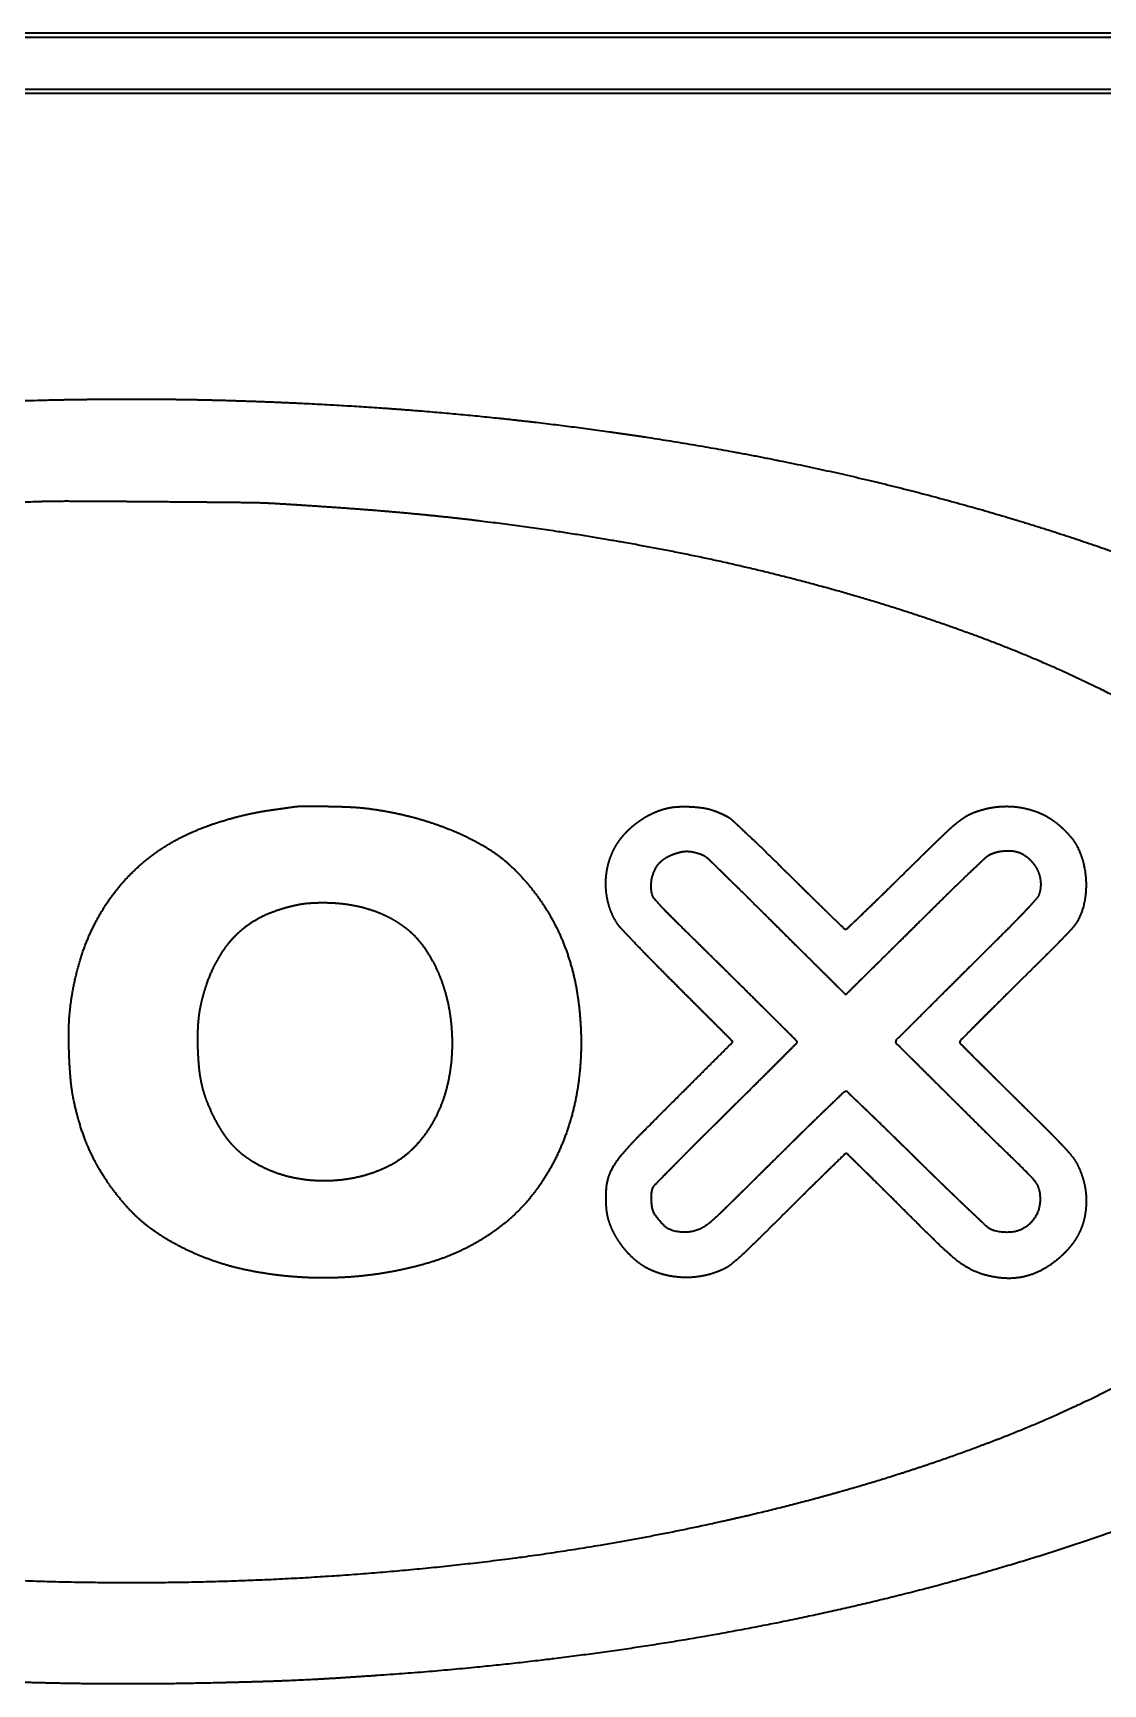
# Model space of a CAD drawing. Extents: x 5809 to 10669, y -850 to 3886.
# Drawn here: x 8797.4 to 8859.4, y 2312.6 to 2408.3 of the extents above; entities that cross this region are included whole.
import ezdxf

# ---------------------------------------------------------------- set-up
doc = ezdxf.new("R2010")
doc.units = 0
doc.header["$LTSCALE"] = 5
doc.layers.add('1', color=7, linetype='CONTINUOUS', true_color=0xffffff)

msp = doc.modelspace()

# ---------------------------------------------------------------- linework, layer by layer
at = {"layer": '1', "color": 7, "linetype": 'Continuous', "lineweight": 35}
for p, q in [((8376.073, 2408.076), (9230.073, 2408.076)), ((9094.065, 2408.326), (8512.081, 2408.326)), ((8512.073, 2405.076), (9230.073, 2405.076)), ((9091.573, 2404.826), (8514.573, 2404.826))]:
    msp.add_line(p, q, dxfattribs=at)
for points, weights, knots in [([(8798.373, 2312.614), (8795.519, 2312.677), (8792.666, 2312.801), (8786.98, 2313.17), (8784.148, 2313.415), (8778.517, 2314.022), (8775.72, 2314.386), (8771.511, 2315.028), (8770.094, 2315.266), (8767.179, 2315.8), (8765.681, 2316.094), (8762.736, 2316.709), (8761.291, 2317.031), (8758.588, 2317.668), (8757.332, 2317.989), (8755.932, 2318.376), (8755.782, 2318.417), (8755.47, 2318.502), (8755.31, 2318.546), (8755.001, 2318.63), (8754.854, 2318.67), (8754.601, 2318.739), (8754.495, 2318.767), (8753.589, 2319.008), (8752.793, 2319.238), (8750.99, 2319.799), (8749.982, 2320.124), (8747.949, 2320.801), (8746.925, 2321.154), (8745.044, 2321.824), (8744.19, 2322.145), (8741.474, 2323.216), (8739.63, 2324.005), (8736.156, 2325.608), (8734.535, 2326.433), (8731.462, 2328.147), (8730.013, 2329.035), (8727.234, 2330.9), (8725.909, 2331.878), (8724.238, 2333.233), (8723.858, 2333.563), (8723.003, 2334.359), (8722.524, 2334.82), (8721.587, 2335.746), (8721.13, 2336.212), (8720.369, 2337.013), (8720.071, 2337.354), (8719.141, 2338.517), (8718.536, 2339.36), (8717.466, 2341.028), (8717.012, 2341.855), (8716.243, 2343.521), (8715.931, 2344.354), (8715.434, 2346.052), (8715.252, 2346.911), (8715.087, 2348.161), (8715.056, 2348.542), (8715.029, 2349.384), (8715.027, 2349.844), (8715.05, 2350.757), (8715.075, 2351.209), (8715.141, 2352.016), (8715.191, 2352.369), (8715.425, 2353.535), (8715.639, 2354.339), (8716.16, 2355.901), (8716.467, 2356.654), (8717.193, 2358.144), (8717.609, 2358.877), (8718.573, 2360.35), (8719.113, 2361.091), (8720.728, 2363.097), (8721.868, 2364.301), (8724.482, 2366.649), (8725.932, 2367.808), (8729.1, 2370.054), (8730.814, 2371.139), (8734.475, 2373.193), (8736.411, 2374.172), (8738.871, 2375.286), (8739.354, 2375.503), (8740.138, 2375.854), (8740.438, 2375.986), (8741.018, 2376.234), (8741.297, 2376.351), (8741.967, 2376.624), (8742.357, 2376.781), (8746.646, 2378.491), (8750.624, 2379.826), (8759.072, 2382.15), (8763.523, 2383.171), (8772.774, 2384.878), (8777.568, 2385.562), (8787.377, 2386.556), (8792.384, 2386.879), (8798.293, 2387.043), (8799.186, 2387.062), (8801.018, 2387.086), (8801.958, 2387.093), (8803.828, 2387.094), (8804.758, 2387.089), (8806.552, 2387.068), (8807.416, 2387.051), (8808.28, 2387.027)], [0.500030023501, 0.499954440929, 0.499954440929, 0.49995378655, 0.49995378655, 0.499950137071, 0.499950137071, 0.499992822743, 0.499992822743, 0.500004164295, 0.500004164295, 0.500003115898, 0.500003115898, 0.499970301115, 0.499970301115, 0.500029866674, 0.500029866674, 0.50002991736, 0.50002991736, 0.500029915221, 0.500029915221, 0.500029255903, 0.500029255903, 0.499957559375, 0.499957559375, 0.500012967337, 0.500012967337, 0.50001300104, 0.50001300104, 0.499982883149, 0.499982883149, 0.499895350758, 0.499895350758, 0.499788136362, 0.499788136362, 0.499748754692, 0.499748754692, 0.499690602823, 0.499690602823, 0.499833736237, 0.499833736237, 0.499991364604, 0.499991364604, 0.499992832701, 0.499992832701, 0.499720633084, 0.499720633084, 0.499579807329, 0.499579807329, 0.49923696025, 0.49923696025, 0.499121990703, 0.499121990703, 0.49904898451, 0.49904898451, 0.499618240184, 0.499618240184, 0.499893792751, 0.499893792751, 0.499893602137, 0.499893602137, 0.499470527557, 0.499470527557, 0.49939602493, 0.49939602493, 0.499308409422, 0.499308409422, 0.499364772767, 0.499364772767, 0.499628701267, 0.499628701267, 0.498948183934, 0.498948183934, 0.499479595212, 0.499479595212, 0.499566136108, 0.499566136108, 0.499720345974, 0.499720345974, 0.500029325773, 0.500029325773, 0.50001945746, 0.50001945746, 0.500015607947, 0.500015607947, 0.500027892083, 0.500027892083, 0.499517935942, 0.499517935942, 0.499721493618, 0.499721493618, 0.499753795481, 0.499753795481, 0.499807092997, 0.499807092997, 0.500021180311, 0.500021180311, 0.500023508589, 0.500023508589, 0.500023403968, 0.500023403968, 0.5000197212, 0.5000197212, 0.500030023501], [0, 0, 0, 0, 0.042203, 0.042203, 0.084215, 0.084215, 0.125895, 0.125895, 0.147125, 0.147125, 0.169683, 0.169683, 0.191565, 0.191565, 0.210708, 0.210708, 0.213015, 0.213015, 0.215477, 0.215477, 0.217737, 0.217737, 0.21935, 0.21935, 0.231588, 0.231588, 0.247231, 0.247231, 0.263232, 0.263232, 0.276713, 0.276713, 0.306332, 0.306332, 0.333178, 0.333178, 0.358242, 0.358242, 0.382517, 0.382517, 0.389938, 0.389938, 0.399726, 0.399726, 0.40934, 0.40934, 0.416002, 0.416002, 0.431259, 0.431259, 0.445121, 0.445121, 0.458167, 0.458167, 0.471022, 0.471022, 0.476607, 0.476607, 0.483333, 0.483333, 0.489949, 0.489949, 0.495153, 0.495153, 0.507278, 0.507278, 0.519129, 0.519129, 0.53138, 0.53138, 0.544697, 0.544697, 0.568724, 0.568724, 0.595585, 0.595585, 0.624917, 0.624917, 0.656271, 0.656271, 0.663934, 0.663934, 0.668677, 0.668677, 0.673052, 0.673052, 0.679129, 0.679129, 0.739708, 0.739708, 0.805585, 0.805585, 0.875403, 0.875403, 0.947725, 0.947725, 0.960596, 0.960596, 0.974141, 0.974141, 0.987548, 0.987548, 1, 1, 1, 1]), ([(8808.28, 2387.027), (8810.656, 2386.961), (8813.031, 2386.859), (8817.686, 2386.586), (8819.964, 2386.413), (8824.459, 2385.991), (8826.676, 2385.743), (8831.084, 2385.17), (8833.274, 2384.845), (8838.283, 2384.006), (8841.095, 2383.457), (8846.64, 2382.218), (8849.371, 2381.526), (8854.636, 2380.032), (8857.17, 2379.231), (8861.927, 2377.57), (8864.142, 2376.692), (8866.443, 2375.668), (8866.566, 2375.613), (8866.817, 2375.502), (8866.944, 2375.447), (8867.184, 2375.342), (8867.297, 2375.292), (8867.484, 2375.211), (8867.557, 2375.18), (8868.027, 2374.981), (8868.417, 2374.802), (8869.433, 2374.299), (8870.062, 2373.982), (8871.336, 2373.328), (8871.98, 2372.99), (8873.108, 2372.389), (8873.589, 2372.121), (8875.695, 2370.899), (8877.283, 2369.885), (8880.208, 2367.837), (8881.53, 2366.789), (8883.928, 2364.643), (8884.998, 2363.55), (8886.918, 2361.312), (8887.749, 2360.162), (8888.813, 2358.4), (8889.117, 2357.838), (8889.667, 2356.693), (8889.912, 2356.112), (8890.338, 2354.941), (8890.519, 2354.354), (8890.815, 2353.184), (8890.927, 2352.602), (8891.068, 2351.56), (8891.105, 2351.102), (8891.133, 2350.119), (8891.129, 2349.596), (8891.083, 2348.556), (8891.042, 2348.04), (8890.93, 2347.085), (8890.853, 2346.648), (8890.536, 2345.305), (8890.251, 2344.414), (8889.528, 2342.645), (8889.097, 2341.77), (8888.093, 2340.04), (8887.521, 2339.189), (8886.235, 2337.522), (8885.529, 2336.705), (8883.653, 2334.767), (8882.46, 2333.675), (8879.864, 2331.575), (8878.473, 2330.562), (8875.468, 2328.596), (8873.859, 2327.647), (8870.389, 2325.81), (8868.538, 2324.91), (8863.268, 2322.572), (8859.799, 2321.26), (8852.354, 2318.912), (8848.399, 2317.843), (8840.153, 2315.978), (8835.868, 2315.185), (8827.118, 2313.918), (8822.659, 2313.436), (8817.146, 2313.04), (8816.106, 2312.97), (8814.27, 2312.853), (8813.474, 2312.81), (8811.865, 2312.737), (8811.053, 2312.707), (8809.143, 2312.655), (8808.045, 2312.628), (8804.089, 2312.548), (8801.231, 2312.551), (8798.373, 2312.614)], [0.500030023501, 0.499989992166, 0.499989992166, 0.499979215722, 0.499979215722, 0.499976587102, 0.499976587102, 0.49997422202, 0.49997422202, 0.499909023712, 0.499909023712, 0.499896145293, 0.499896145293, 0.499881921622, 0.499881921622, 0.499745873454, 0.499745873454, 0.500029642454, 0.500029642454, 0.500029692131, 0.500029692131, 0.500029694945, 0.500029694945, 0.500026212039, 0.500026212039, 0.499883684514, 0.499883684514, 0.500021092684, 0.500021092684, 0.500019726441, 0.500019726441, 0.499977454889, 0.499977454889, 0.499726034466, 0.499726034466, 0.499441853347, 0.499441853347, 0.499303232153, 0.499303232153, 0.498885526052, 0.498885526052, 0.499653759918, 0.499653759918, 0.499622993922, 0.499622993922, 0.499601925439, 0.499601925439, 0.499492528859, 0.499492528859, 0.499561310037, 0.499561310037, 0.499812975737, 0.499812975737, 0.499810926925, 0.499810926925, 0.499478101841, 0.499478101841, 0.499009815084, 0.499009815084, 0.499237143866, 0.499237143866, 0.499315530735, 0.499315530735, 0.499508331187, 0.499508331187, 0.499413477283, 0.499413477283, 0.499605966592, 0.499605966592, 0.499674359563, 0.499674359563, 0.49982999087, 0.49982999087, 0.499506877199, 0.499506877199, 0.499742119769, 0.499742119769, 0.499772482911, 0.499772482911, 0.499813480433, 0.499813480433, 0.500027169501, 0.500027169501, 0.500016239485, 0.500016239485, 0.500017086958, 0.500017086958, 0.500027800524, 0.500027800524, 0.499954908637, 0.499954908637, 0.500030023501], [0, 0, 0, 0, 0.035336, 0.035336, 0.069292, 0.069292, 0.102438, 0.102438, 0.135341, 0.135341, 0.177898, 0.177898, 0.219732, 0.219732, 0.259177, 0.259177, 0.294531, 0.294531, 0.296541, 0.296541, 0.298598, 0.298598, 0.300427, 0.300427, 0.301618, 0.301618, 0.307987, 0.307987, 0.318435, 0.318435, 0.329226, 0.329226, 0.337397, 0.337397, 0.365318, 0.365318, 0.390298, 0.390298, 0.412919, 0.412919, 0.433848, 0.433848, 0.443268, 0.443268, 0.452557, 0.452557, 0.461604, 0.461604, 0.470306, 0.470306, 0.477059, 0.477059, 0.484737, 0.484737, 0.492336, 0.492336, 0.498837, 0.498837, 0.512522, 0.512522, 0.526769, 0.526769, 0.541715, 0.541715, 0.557447, 0.557447, 0.580977, 0.580977, 0.605998, 0.605998, 0.633146, 0.633146, 0.66302, 0.66302, 0.716814, 0.716814, 0.77621, 0.77621, 0.839341, 0.839341, 0.904292, 0.904292, 0.91939, 0.91939, 0.930937, 0.930937, 0.942706, 0.942706, 0.958614, 0.958614, 1, 1, 1, 1]), ([(8797.485, 2381.132), (8798.159, 2381.155), (8798.833, 2381.165), (8801.218, 2381.154), (8802.928, 2381.143), (8806.367, 2381.115), (8808.097, 2381.099), (8810.398, 2381.074), (8810.969, 2381.053), (8812.746, 2380.945), (8813.951, 2380.866), (8816.151, 2380.712), (8817.146, 2380.635), (8819.032, 2380.473), (8819.924, 2380.388), (8821.703, 2380.203), (8822.591, 2380.103), (8826.949, 2379.57), (8830.403, 2379.028), (8837.084, 2377.747), (8840.303, 2376.996), (8846.453, 2375.298), (8849.378, 2374.353), (8854.892, 2372.308), (8857.464, 2371.185), (8860.371, 2369.715), (8860.771, 2369.507), (8861.625, 2369.048), (8862.08, 2368.799), (8862.957, 2368.309), (8863.379, 2368.068), (8864.079, 2367.663), (8864.355, 2367.494), (8865.421, 2366.8), (8866.206, 2366.269), (8867.629, 2365.265), (8868.262, 2364.787), (8869.448, 2363.83), (8870, 2363.352), (8871.084, 2362.341), (8871.618, 2361.81), (8872.647, 2360.717), (8873.135, 2360.149), (8874.034, 2359.003), (8874.439, 2358.425), (8875.169, 2357.254), (8875.493, 2356.664), (8876.063, 2355.466), (8876.306, 2354.861), (8876.641, 2353.85), (8876.76, 2353.454), (8876.952, 2352.737), (8877.02, 2352.414), (8877.119, 2351.75), (8877.152, 2351.408), (8877.186, 2350.607), (8877.196, 2350.147), (8877.194, 2349.341), (8877.191, 2348.994), (8877.182, 2348.453), (8877.172, 2348.258), (8877.141, 2347.9), (8877.118, 2347.736), (8877.048, 2347.363), (8877.004, 2347.152), (8876.749, 2346.067), (8876.474, 2345.212), (8876.129, 2344.382), (8875.78, 2343.54), (8875.366, 2342.728), (8874.383, 2341.125), (8873.818, 2340.338), (8872.513, 2338.775), (8871.785, 2337.994), (8870.175, 2336.445), (8869.293, 2335.681), (8867.381, 2334.194), (8866.358, 2333.465), (8864.169, 2332.041), (8863.004, 2331.347), (8860.528, 2329.998), (8859.221, 2329.337), (8856.468, 2328.051), (8855.02, 2327.432), (8851.977, 2326.244), (8850.386, 2325.67), (8847.086, 2324.577), (8845.38, 2324.058), (8841.877, 2323.087), (8840.083, 2322.633), (8833.304, 2321.075), (8828.273, 2320.207), (8817.852, 2318.991), (8812.478, 2318.617), (8801.649, 2318.37), (8796.204, 2318.498), (8785.5, 2319.245), (8780.255, 2319.879), (8774.882, 2320.807), (8774.716, 2320.836), (8774.39, 2320.894), (8774.23, 2320.922), (8773.932, 2320.976), (8773.796, 2321.001), (8773.586, 2321.04), (8773.513, 2321.054), (8773.37, 2321.084), (8773.301, 2321.098), (8773.116, 2321.134), (8773, 2321.156), (8772.752, 2321.203), (8772.619, 2321.229), (8772.352, 2321.279), (8772.218, 2321.303), (8771.126, 2321.505), (8770.171, 2321.7), (8768.122, 2322.158), (8767.026, 2322.417), (8764.811, 2322.969), (8763.691, 2323.262), (8761.538, 2323.853), (8760.506, 2324.153), (8756.553, 2325.366), (8753.674, 2326.403), (8748.281, 2328.64), (8745.787, 2329.867), (8741.251, 2332.469), (8739.218, 2333.838), (8737.289, 2335.349), (8735.644, 2336.637), (8734.159, 2338.107), (8732.855, 2339.739), (8732.001, 2340.807), (8731.251, 2341.951), (8730.612, 2343.16), (8730.028, 2344.263), (8729.586, 2345.43), (8729.292, 2346.642), (8729.011, 2347.795), (8728.886, 2348.975), (8728.917, 2350.162), (8728.948, 2351.359), (8729.132, 2352.542), (8729.466, 2353.692), (8730.018, 2355.592), (8730.906, 2357.36), (8732.101, 2358.936), (8733.499, 2360.782), (8735.096, 2362.458), (8736.873, 2363.942), (8738.962, 2365.687), (8741.206, 2367.225), (8743.587, 2368.544), (8746.326, 2370.061), (8749.155, 2371.404), (8755.302, 2373.866), (8758.61, 2374.986), (8765.614, 2376.94), (8769.296, 2377.799), (8776.958, 2379.244), (8780.933, 2379.828), (8789.103, 2380.693), (8793.29, 2380.986), (8797.485, 2381.132)], [0.500157034642, 0.500092889428, 0.500092889428, 0.500156542567, 0.500156542567, 0.500156670447, 0.500156670447, 0.50005351714, 0.50005351714, 0.500153712399, 0.500153712399, 0.500146671973, 0.500146671973, 0.50014348262, 0.50014348262, 0.500143228926, 0.500143228926, 0.499966645085, 0.499966645085, 0.499890070941, 0.499890070941, 0.499849972728, 0.499849972728, 0.499627091984, 0.499627091984, 0.500131127321, 0.500131127321, 0.500145808234, 0.500145808234, 0.50014649775, 0.50014649775, 0.500047569593, 0.500047569593, 0.500097309707, 0.500097309707, 0.499984497395, 0.499984497395, 0.499943596309, 0.499943596309, 0.499979203411, 0.499979203411, 0.4998189096, 0.4998189096, 0.499675398445, 0.499675398445, 0.499624158782, 0.499624158782, 0.499511447573, 0.499511447573, 0.500017008034, 0.500017008034, 0.499623556101, 0.499623556101, 0.499687530675, 0.499687530675, 0.500072913624, 0.500072913624, 0.500148587776, 0.500148587776, 0.499947229709, 0.499947229709, 0.499757015064, 0.499757015064, 0.500072778777, 0.500072778777, 0.49904828278, 0.49904828278, 0.500157034642, 0.499136931431, 0.499136931431, 0.499271663627, 0.499271663627, 0.499662531504, 0.499662531504, 0.499696432212, 0.499696432212, 0.499861025559, 0.499861025559, 0.499903707319, 0.499903707319, 0.499997454828, 0.499997454828, 0.499982238332, 0.499982238332, 0.500043396308, 0.500043396308, 0.500054296498, 0.500054296498, 0.500074597507, 0.500074597507, 0.499655797189, 0.499655797189, 0.499793699165, 0.499793699165, 0.4998007877, 0.4998007877, 0.499729536603, 0.499729536603, 0.500156435318, 0.500156435318, 0.500156300812, 0.500156300812, 0.500156404589, 0.500156404589, 0.50013743034, 0.50013743034, 0.50015032488, 0.50015032488, 0.500156654506, 0.500156654506, 0.500156633065, 0.500156633065, 0.500156642326, 0.500156642326, 0.500099237437, 0.500099237437, 0.500132496936, 0.500132496936, 0.500133323127, 0.500133323127, 0.500120112773, 0.500120112773, 0.499776676003, 0.499776676003, 0.499480123441, 0.499480123441, 0.499296370468, 0.499296370468, 0.500157034642, 0.497917649008, 0.497917649008, 0.500157034642, 0.498685529313, 0.498685529313, 0.500157034642, 0.497593687155, 0.497593687155, 0.500157034642, 0.497251529565, 0.497251529565, 0.500157034642, 0.497410939772, 0.497410939772, 0.500157034642, 0.494605365868, 0.494605365868, 0.500157034642, 0.498019896791, 0.498019896791, 0.500157034642, 0.49865079626, 0.49865079626, 0.500157034642, 0.499507338711, 0.499507338711, 0.499663510549, 0.499663510549, 0.499850744442, 0.499850744442, 0.499884575698, 0.499884575698, 0.499947655119, 0.499947655119, 0.500157034642], [0, 0, 0, 0, 0.005686, 0.005686, 0.020099, 0.020099, 0.034681, 0.034681, 0.039499, 0.039499, 0.049687, 0.049687, 0.058096, 0.058096, 0.06565, 0.06565, 0.073182, 0.073182, 0.10267, 0.10267, 0.130554, 0.130554, 0.1565, 0.1565, 0.180203, 0.180203, 0.184015, 0.184015, 0.188401, 0.188401, 0.192508, 0.192508, 0.195241, 0.195241, 0.203261, 0.203261, 0.209971, 0.209971, 0.216148, 0.216148, 0.222519, 0.222519, 0.228862, 0.228862, 0.234846, 0.234846, 0.240559, 0.240559, 0.246098, 0.246098, 0.249609, 0.249609, 0.252411, 0.252411, 0.255329, 0.255329, 0.259246, 0.259246, 0.2622, 0.2622, 0.263859, 0.263859, 0.265267, 0.265267, 0.267104, 0.267104, 0.274775, 0.274775, 0.274775, 0.282569, 0.282569, 0.290873, 0.290873, 0.300039, 0.300039, 0.310066, 0.310066, 0.320871, 0.320871, 0.332539, 0.332539, 0.345148, 0.345148, 0.358713, 0.358713, 0.373293, 0.373293, 0.388669, 0.388669, 0.404623, 0.404623, 0.448646, 0.448646, 0.495137, 0.495137, 0.54218, 0.54218, 0.58785, 0.58785, 0.589308, 0.589308, 0.590717, 0.590717, 0.59192, 0.59192, 0.592565, 0.592565, 0.593177, 0.593177, 0.594196, 0.594196, 0.595366, 0.595366, 0.596542, 0.596542, 0.604976, 0.604976, 0.614713, 0.614713, 0.62473, 0.62473, 0.634034, 0.634034, 0.660512, 0.660512, 0.684583, 0.684583, 0.705835, 0.705835, 0.705835, 0.723985, 0.723985, 0.723985, 0.73592, 0.73592, 0.73592, 0.746841, 0.746841, 0.746841, 0.75728, 0.75728, 0.75728, 0.767877, 0.767877, 0.767877, 0.785479, 0.785479, 0.785479, 0.806311, 0.806311, 0.806311, 0.830901, 0.830901, 0.830901, 0.859279, 0.859279, 0.890965, 0.890965, 0.925307, 0.925307, 0.961825, 0.961825, 1, 1, 1, 1]), ([(8815.135, 2336.135), (8813.319, 2336.059), (8811.508, 2336.207), (8809.728, 2336.576), (8808.111, 2336.911), (8806.571, 2337.506), (8805.149, 2338.346), (8804.853, 2338.521), (8804.565, 2338.709), (8804.025, 2339.096), (8803.775, 2339.296), (8803.293, 2339.73), (8803.06, 2339.963), (8802.592, 2340.483), (8802.355, 2340.767), (8801.829, 2341.448), (8801.551, 2341.852), (8801.05, 2342.678), (8800.829, 2343.098), (8800.435, 2343.976), (8800.263, 2344.431), (8799.962, 2345.396), (8799.829, 2345.905), (8799.644, 2346.788), (8799.588, 2347.162), (8799.508, 2348.031), (8799.476, 2348.524), (8799.436, 2349.519), (8799.429, 2350.02), (8799.44, 2350.922), (8799.465, 2351.321), (8799.636, 2352.826), (8799.876, 2353.913), (8800.228, 2354.97), (8800.556, 2355.955), (8801.008, 2356.891), (8801.576, 2357.761), (8802.124, 2358.6), (8802.779, 2359.358), (8803.53, 2360.022), (8804.29, 2360.693), (8805.13, 2361.26), (8806.036, 2361.713), (8806.414, 2361.902), (8806.801, 2362.073), (8807.623, 2362.388), (8808.057, 2362.536), (8808.948, 2362.802), (8809.406, 2362.921), (8810.322, 2363.122), (8810.781, 2363.204), (8811.367, 2363.286), (8811.491, 2363.303), (8811.731, 2363.337), (8811.847, 2363.353), (8812.061, 2363.384), (8812.158, 2363.398), (8812.299, 2363.418), (8812.343, 2363.425), (8812.599, 2363.465), (8812.815, 2363.482), (8813.485, 2363.485), (8813.939, 2363.481), (8814.853, 2363.465), (8815.313, 2363.452), (8816.08, 2363.419), (8816.386, 2363.394), (8816.69, 2363.357)], [0.500488812644, 0.497975905416, 0.497975905416, 0.500488812644, 0.49597627766, 0.49597627766, 0.500488812644, 0.500161187722, 0.500161187722, 0.499984974121, 0.499984974121, 0.500017722858, 0.500017722858, 0.500256983936, 0.500256983936, 0.499963803786, 0.499963803786, 0.499853574628, 0.499853574628, 0.499888606232, 0.499888606232, 0.50010743699, 0.50010743699, 0.499939601517, 0.499939601517, 0.500376262925, 0.500376262925, 0.500375620861, 0.500375620861, 0.500064164865, 0.500064164865, 0.498681925392, 0.498681925392, 0.500488812644, 0.497735020069, 0.497735020069, 0.500488812644, 0.497482097905, 0.497482097905, 0.500488812644, 0.497676348845, 0.497676348845, 0.500488812644, 0.500095874472, 0.500095874472, 0.500245355089, 0.500245355089, 0.500258200625, 0.500258200625, 0.500239279332, 0.500239279332, 0.500488720298, 0.500488720298, 0.500488674493, 0.500488674493, 0.50048871679, 0.50048871679, 0.500481764168, 0.500481764168, 0.499509732122, 0.499509732122, 0.500471223959, 0.500471223959, 0.500463021058, 0.500463021058, 0.500224094891, 0.500224094891, 0.500488812644], [0, 0, 0, 0, 0.113419, 0.113419, 0.113419, 0.21552, 0.21552, 0.21552, 0.236784, 0.236784, 0.256556, 0.256556, 0.276841, 0.276841, 0.299668, 0.299668, 0.329869, 0.329869, 0.359091, 0.359091, 0.388992, 0.388992, 0.421214, 0.421214, 0.444381, 0.444381, 0.474711, 0.474711, 0.505416, 0.505416, 0.52995, 0.52995, 0.597897, 0.597897, 0.597897, 0.660934, 0.660934, 0.660934, 0.721396, 0.721396, 0.721396, 0.78218, 0.78218, 0.78218, 0.807516, 0.807516, 0.834945, 0.834945, 0.863233, 0.863233, 0.891137, 0.891137, 0.898633, 0.898633, 0.905641, 0.905641, 0.911534, 0.911534, 0.91417, 0.91417, 0.927062, 0.927062, 0.954182, 0.954182, 0.981678, 0.981678, 1, 1, 1, 1]), ([(8837.959, 2349.813), (8836.884, 2350.887), (8835.809, 2351.96), (8834.287, 2353.479), (8833.843, 2353.926), (8833.036, 2354.745), (8832.674, 2355.118), (8832.029, 2355.794), (8831.744, 2356.096), (8831.461, 2356.399), (8831.369, 2356.497), (8831.287, 2356.603), (8831.215, 2356.717), (8831.001, 2357.056), (8830.84, 2357.424), (8830.736, 2357.812), (8830.628, 2358.21), (8830.577, 2358.62), (8830.581, 2359.033), (8830.586, 2359.447), (8830.647, 2359.857), (8830.764, 2360.254), (8830.878, 2360.642), (8831.047, 2361.008), (8831.269, 2361.346), (8831.43, 2361.592), (8831.617, 2361.821), (8831.825, 2362.03), (8832.044, 2362.249), (8832.281, 2362.447), (8832.535, 2362.624), (8832.788, 2362.801), (8833.057, 2362.954), (8833.337, 2363.083), (8833.604, 2363.206), (8833.882, 2363.301), (8834.169, 2363.366), (8834.366, 2363.411), (8834.566, 2363.438), (8835.014, 2363.46), (8835.26, 2363.46), (8835.75, 2363.437), (8835.993, 2363.413), (8836.429, 2363.348), (8836.62, 2363.302), (8836.806, 2363.238)], [0.500086566482, 0.500086566482, 0.500086566482, 0.500083478559, 0.500083478559, 0.500076887547, 0.500076887547, 0.50008179884, 0.50008179884, 0.500086566482, 0.498599994984, 0.498599994984, 0.500086566482, 0.496349475385, 0.496349475385, 0.500086566482, 0.496951076744, 0.496951076744, 0.500086566482, 0.496966766405, 0.496966766405, 0.500086566482, 0.496454860542, 0.496454860542, 0.500086566482, 0.49834782301, 0.49834782301, 0.500086566482, 0.498778162512, 0.498778162512, 0.500086566482, 0.498774626156, 0.498774626156, 0.500086566482, 0.498312715125, 0.498312715125, 0.500086566482, 0.498801383465, 0.498801383465, 0.499690249691, 0.499690249691, 0.499689534744, 0.499689534744, 0.498629407482, 0.498629407482, 0.500086566482], [0, 0, 0, 0, 0.222496, 0.222496, 0.314796, 0.314796, 0.390923, 0.390923, 0.451663, 0.451663, 0.451663, 0.471278, 0.471278, 0.471278, 0.529444, 0.529444, 0.529444, 0.58893, 0.58893, 0.58893, 0.648178, 0.648178, 0.648178, 0.705552, 0.705552, 0.705552, 0.747334, 0.747334, 0.747334, 0.791014, 0.791014, 0.791014, 0.834516, 0.834516, 0.834516, 0.875754, 0.875754, 0.875754, 0.904031, 0.904031, 0.938462, 0.938462, 0.972631, 0.972631, 1, 1, 1, 1]), ([(8836.806, 2363.238), (8836.88, 2363.212), (8836.953, 2363.185), (8837.107, 2363.122), (8837.189, 2363.087), (8837.348, 2363.015), (8837.426, 2362.979), (8837.563, 2362.911), (8837.623, 2362.879), (8837.771, 2362.792), (8837.854, 2362.73), (8837.93, 2362.659), (8838.247, 2362.362), (8838.564, 2362.064), (8839.251, 2361.413), (8839.621, 2361.058), (8840.405, 2360.295), (8840.82, 2359.888), (8841.639, 2359.076), (8842.047, 2358.674), (8842.801, 2357.934), (8843.147, 2357.595), (8843.806, 2356.956), (8844.118, 2356.654), (8844.429, 2356.353), (8844.442, 2356.34), (8844.458, 2356.334), (8844.475, 2356.334), (8844.512, 2356.334), (8844.547, 2356.348), (8844.573, 2356.373), (8844.928, 2356.713), (8845.283, 2357.053), (8846.088, 2357.827), (8846.538, 2358.263), (8847.631, 2359.334), (8848.276, 2359.968), (8849.425, 2361.102), (8849.935, 2361.596), (8850.702, 2362.323), (8850.97, 2362.544), (8851.253, 2362.746), (8851.463, 2362.895), (8851.69, 2363.018), (8851.93, 2363.111), (8852.209, 2363.218), (8852.496, 2363.303), (8852.789, 2363.365), (8853.088, 2363.428), (8853.392, 2363.463), (8853.698, 2363.47), (8854.004, 2363.478), (8854.309, 2363.457), (8854.611, 2363.409), (8854.91, 2363.361), (8855.203, 2363.286), (8855.488, 2363.184), (8855.766, 2363.084), (8856.033, 2362.957), (8856.287, 2362.804), (8856.446, 2362.709), (8856.598, 2362.602), (8856.903, 2362.355), (8857.056, 2362.217), (8857.343, 2361.93), (8857.477, 2361.783), (8857.707, 2361.501), (8857.798, 2361.364), (8857.876, 2361.22), (8858.053, 2360.895), (8858.188, 2360.55), (8858.278, 2360.191), (8858.372, 2359.816), (8858.425, 2359.432), (8858.435, 2359.045), (8858.444, 2358.663), (8858.412, 2358.282), (8858.337, 2357.908), (8858.267, 2357.558), (8858.15, 2357.221), (8857.987, 2356.904), (8857.917, 2356.766), (8857.832, 2356.638), (8857.732, 2356.52), (8857.577, 2356.336), (8857.417, 2356.158), (8856.946, 2355.668), (8856.638, 2355.354), (8855.456, 2354.18), (8854.586, 2353.316), (8853.377, 2352.119), (8853.04, 2351.784), (8852.42, 2351.166), (8852.136, 2350.881), (8851.599, 2350.341), (8851.345, 2350.085), (8851.092, 2349.829), (8851.083, 2349.821), (8851.079, 2349.81), (8851.079, 2349.798), (8851.079, 2349.786), (8851.083, 2349.775), (8851.092, 2349.767), (8851.409, 2349.449), (8851.726, 2349.132), (8852.396, 2348.461), (8852.75, 2348.109), (8853.523, 2347.342), (8853.943, 2346.926), (8855.005, 2345.879), (8855.644, 2345.244), (8856.579, 2344.313), (8856.87, 2344.013), (8857.326, 2343.526), (8857.49, 2343.337), (8857.646, 2343.142), (8857.754, 2343.009), (8857.845, 2342.864), (8857.921, 2342.71), (8858.008, 2342.531), (8858.086, 2342.349), (8858.221, 2341.993), (8858.275, 2341.818), (8858.361, 2341.47), (8858.393, 2341.297), (8858.434, 2340.944), (8858.445, 2340.765), (8858.445, 2340.283), (8858.416, 2339.981), (8858.358, 2339.683), (8858.303, 2339.401), (8858.217, 2339.127), (8858.1, 2338.864), (8857.982, 2338.599), (8857.835, 2338.348), (8857.662, 2338.115), (8857.475, 2337.864), (8857.266, 2337.631), (8857.038, 2337.418), (8856.719, 2337.12), (8856.369, 2336.86), (8855.991, 2336.641), (8855.645, 2336.44), (8855.273, 2336.292), (8854.884, 2336.2), (8854.496, 2336.108), (8854.099, 2336.074), (8853.701, 2336.099), (8853.271, 2336.126), (8852.846, 2336.203), (8852.434, 2336.328), (8852.155, 2336.412), (8851.887, 2336.527), (8851.633, 2336.671), (8851.36, 2336.826), (8851.101, 2337.005), (8850.488, 2337.512), (8850.13, 2337.833), (8849.071, 2338.871), (8848.358, 2339.576), (8847.26, 2340.676), (8846.868, 2341.066), (8846.143, 2341.785), (8845.809, 2342.114), (8845.175, 2342.732), (8844.876, 2343.023), (8844.577, 2343.315), (8844.562, 2343.329), (8844.542, 2343.337), (8844.521, 2343.337), (8844.5, 2343.337), (8844.48, 2343.329), (8844.465, 2343.315), (8844.149, 2343.008), (8843.833, 2342.702), (8843.163, 2342.051), (8842.811, 2341.706), (8842.045, 2340.951), (8841.631, 2340.541), (8840.625, 2339.539), (8840.03, 2338.949), (8839.122, 2338.055), (8838.807, 2337.753), (8838.289, 2337.274), (8838.087, 2337.097), (8837.88, 2336.925), (8837.753, 2336.821), (8837.616, 2336.731), (8837.47, 2336.658), (8837.128, 2336.487), (8836.769, 2336.358), (8836.397, 2336.272), (8836.018, 2336.185), (8835.632, 2336.141), (8835.244, 2336.141), (8834.856, 2336.142), (8834.471, 2336.185), (8834.093, 2336.273), (8833.721, 2336.358), (8833.363, 2336.488), (8833.023, 2336.659), (8832.76, 2336.792), (8832.516, 2336.955), (8832.294, 2337.148), (8832.049, 2337.36), (8831.824, 2337.594), (8831.622, 2337.848), (8831.415, 2338.107), (8831.233, 2338.383), (8831.077, 2338.674), (8830.929, 2338.95), (8830.812, 2339.24), (8830.726, 2339.54), (8830.677, 2339.713), (8830.644, 2339.889), (8830.605, 2340.287), (8830.594, 2340.508), (8830.594, 2340.95), (8830.604, 2341.17), (8830.625, 2341.389), (8830.642, 2341.564), (8830.675, 2341.736), (8830.724, 2341.904), (8830.795, 2342.144), (8830.894, 2342.373), (8831.021, 2342.588), (8831.165, 2342.831), (8831.329, 2343.061), (8831.808, 2343.623), (8832.116, 2343.958), (8833.171, 2345.029), (8833.91, 2345.772), (8835.754, 2347.612), (8836.856, 2348.713), (8837.959, 2349.813)], [0.500086566482, 0.499971144506, 0.499971144506, 0.500032813216, 0.500032813216, 0.500031899484, 0.500031899484, 0.499870647033, 0.499870647033, 0.49803644255, 0.49803644255, 0.500086566482, 0.500084775296, 0.500084775296, 0.500079475916, 0.500079475916, 0.500083217865, 0.500083217865, 0.500085920867, 0.500085920867, 0.500084827369, 0.500084827369, 0.500086551479, 0.500086551479, 0.500086566482, 0.475708726209, 0.475708726209, 0.500086566482, 0.476098691016, 0.476098691016, 0.500086566482, 0.500086387568, 0.500086387568, 0.500082425748, 0.500082425748, 0.50008607333, 0.50008607333, 0.500069870666, 0.500069870666, 0.499281339197, 0.499281339197, 0.500086566482, 0.497453070601, 0.497453070601, 0.500086566482, 0.49900861999, 0.49900861999, 0.500086566482, 0.498689669612, 0.498689669612, 0.500086566482, 0.498692345597, 0.498692345597, 0.500086566482, 0.49865785124, 0.49865785124, 0.500086566482, 0.49845270181, 0.49845270181, 0.500086566482, 0.4992750822, 0.4992750822, 0.499653001442, 0.499653001442, 0.499638754016, 0.499638754016, 0.498661049098, 0.498661049098, 0.500086566482, 0.497432285419, 0.497432285419, 0.500086566482, 0.498067460242, 0.498067460242, 0.500086566482, 0.498016743417, 0.498016743417, 0.500086566482, 0.496928699789, 0.496928699789, 0.500086566482, 0.497923429518, 0.497923429518, 0.500086566482, 0.499914417865, 0.499914417865, 0.500063607682, 0.500063607682, 0.500086451091, 0.500086451091, 0.500086138674, 0.500086138674, 0.500085404683, 0.500085404683, 0.500086559947, 0.500086559947, 0.500086566482, 0.474970811305, 0.474970811305, 0.500086566482, 0.474745335595, 0.474745335595, 0.500086566482, 0.500086563751, 0.500086563751, 0.500085808781, 0.500085808781, 0.500086289084, 0.500086289084, 0.500085731565, 0.500085731565, 0.50003486445, 0.50003486445, 0.499850831942, 0.499850831942, 0.500086566482, 0.49800986001, 0.49800986001, 0.500086566482, 0.499729907617, 0.499729907617, 0.499494843669, 0.499494843669, 0.49944256107, 0.49944256107, 0.499510058894, 0.499510058894, 0.498550708252, 0.498550708252, 0.500086566482, 0.497962258299, 0.497962258299, 0.500086566482, 0.498021178317, 0.498021178317, 0.500086566482, 0.498753902859, 0.498753902859, 0.500086566482, 0.497967424119, 0.497967424119, 0.500086566482, 0.496512713406, 0.496512713406, 0.500086566482, 0.496469001245, 0.496469001245, 0.500086566482, 0.497848649549, 0.497848649549, 0.500086566482, 0.498044163834, 0.498044163834, 0.500086566482, 0.498804708857, 0.498804708857, 0.499795742805, 0.499795742805, 0.50008109343, 0.50008109343, 0.500085516285, 0.500085516285, 0.500083761608, 0.500083761608, 0.500086528075, 0.500086528075, 0.500086566482, 0.475555635727, 0.475555635727, 0.500086566482, 0.475685331356, 0.475685331356, 0.500086566482, 0.500086535373, 0.500086535373, 0.500084049223, 0.500084049223, 0.500085627008, 0.500085627008, 0.500085446546, 0.500085446546, 0.500046313344, 0.500046313344, 0.499956945819, 0.499956945819, 0.500086566482, 0.49794439217, 0.49794439217, 0.500086566482, 0.497721458916, 0.497721458916, 0.500086566482, 0.497952884066, 0.497952884066, 0.500086566482, 0.49794912865, 0.49794912865, 0.500086566482, 0.497695873505, 0.497695873505, 0.500086566482, 0.49754040433, 0.49754040433, 0.500086566482, 0.49867857368, 0.49867857368, 0.500086566482, 0.498726000704, 0.498726000704, 0.500086566482, 0.498170583845, 0.498170583845, 0.500086566482, 0.498725279946, 0.498725279946, 0.499700287635, 0.499700287635, 0.499700095192, 0.499700095192, 0.500086566482, 0.498587669377, 0.498587669377, 0.500086566482, 0.4975188102, 0.4975188102, 0.500086566482, 0.498854304412, 0.498854304412, 0.499866453331, 0.499866453331, 0.500083941867, 0.500083941867, 0.500086566482, 0.500086566482, 0.500086566482], [0, 0, 0, 0, 0.002874, 0.002874, 0.006139, 0.006139, 0.009292, 0.009292, 0.01179, 0.01179, 0.015585, 0.015585, 0.015585, 0.031504, 0.031504, 0.050272, 0.050272, 0.071552, 0.071552, 0.092514, 0.092514, 0.110259, 0.110259, 0.126134, 0.126134, 0.126134, 0.126744, 0.126744, 0.126744, 0.127971, 0.127971, 0.127971, 0.144258, 0.144258, 0.165023, 0.165023, 0.195025, 0.195025, 0.218553, 0.218553, 0.23006, 0.23006, 0.23006, 0.238551, 0.238551, 0.238551, 0.248381, 0.248381, 0.248381, 0.258406, 0.258406, 0.258406, 0.268407, 0.268407, 0.268407, 0.278263, 0.278263, 0.278263, 0.287872, 0.287872, 0.287872, 0.293898, 0.293898, 0.300582, 0.300582, 0.307035, 0.307035, 0.312334, 0.312334, 0.312334, 0.324217, 0.324217, 0.324217, 0.336597, 0.336597, 0.336597, 0.348769, 0.348769, 0.348769, 0.360052, 0.360052, 0.360052, 0.364914, 0.364914, 0.364914, 0.372477, 0.372477, 0.386324, 0.386324, 0.424944, 0.424944, 0.4399, 0.4399, 0.452546, 0.452546, 0.463895, 0.463895, 0.463895, 0.464247, 0.464247, 0.464247, 0.464582, 0.464582, 0.464582, 0.477331, 0.477331, 0.491499, 0.491499, 0.50827, 0.50827, 0.533854, 0.533854, 0.545729, 0.545729, 0.552812, 0.552812, 0.552812, 0.557658, 0.557658, 0.557658, 0.563267, 0.563267, 0.568416, 0.568416, 0.573376, 0.573376, 0.578421, 0.578421, 0.586928, 0.586928, 0.586928, 0.594957, 0.594957, 0.594957, 0.603043, 0.603043, 0.603043, 0.611714, 0.611714, 0.611714, 0.623767, 0.623767, 0.623767, 0.634748, 0.634748, 0.634748, 0.645601, 0.645601, 0.645601, 0.657292, 0.657292, 0.657292, 0.665159, 0.665159, 0.665159, 0.673634, 0.673634, 0.686575, 0.686575, 0.713548, 0.713548, 0.728422, 0.728422, 0.741031, 0.741031, 0.752263, 0.752263, 0.752263, 0.752808, 0.752808, 0.752808, 0.753327, 0.753327, 0.753327, 0.76404, 0.76404, 0.776053, 0.776053, 0.790229, 0.790229, 0.81063, 0.81063, 0.821249, 0.821249, 0.827793, 0.827793, 0.827793, 0.831766, 0.831766, 0.831766, 0.840975, 0.840975, 0.840975, 0.850301, 0.850301, 0.850301, 0.85958, 0.85958, 0.85958, 0.868645, 0.868645, 0.868645, 0.875608, 0.875608, 0.875608, 0.883266, 0.883266, 0.883266, 0.891057, 0.891057, 0.891057, 0.898391, 0.898391, 0.898391, 0.90258, 0.90258, 0.907755, 0.907755, 0.912899, 0.912899, 0.912899, 0.91698, 0.91698, 0.91698, 0.92277, 0.92277, 0.92277, 0.929293, 0.929293, 0.939817, 0.939817, 0.964017, 0.964017, 1, 1, 1, 1]), ([(8816.69, 2363.357), (8817.541, 2363.252), (8818.384, 2363.095), (8820.019, 2362.683), (8820.807, 2362.425), (8822.28, 2361.828), (8822.961, 2361.491), (8823.615, 2361.104), (8824.179, 2360.77), (8824.7, 2360.373), (8825.171, 2359.918), (8825.821, 2359.291), (8826.402, 2358.597), (8826.905, 2357.847), (8827.405, 2357.101), (8827.821, 2356.306), (8828.149, 2355.471), (8828.49, 2354.601), (8828.739, 2353.701), (8828.894, 2352.779), (8829.061, 2351.785), (8829.146, 2350.78), (8829.148, 2349.772), (8829.15, 2348.697), (8829.05, 2347.627), (8828.848, 2346.572), (8828.656, 2345.565), (8828.353, 2344.586), (8827.945, 2343.645), (8827.557, 2342.752), (8827.068, 2341.91), (8826.484, 2341.131), (8825.925, 2340.385), (8825.272, 2339.721), (8824.536, 2339.149), (8823.296, 2338.185), (8821.9, 2337.466), (8820.396, 2337.016), (8818.683, 2336.504), (8816.921, 2336.209), (8815.135, 2336.135)], [0.500488812644, 0.499837062452, 0.499837062452, 0.499692492551, 0.499692492551, 0.499560874661, 0.499560874661, 0.500488812644, 0.498222321743, 0.498222321743, 0.500488812644, 0.498609000159, 0.498609000159, 0.500488812644, 0.498523050831, 0.498523050831, 0.500488812644, 0.498702753793, 0.498702753793, 0.500488812644, 0.499363745964, 0.499363745964, 0.500488812644, 0.498963569189, 0.498963569189, 0.500488812644, 0.498462156144, 0.498462156144, 0.500488812644, 0.498215661792, 0.498215661792, 0.500488812644, 0.497521477758, 0.497521477758, 0.500488812644, 0.494794693382, 0.494794693382, 0.500488812644, 0.497901256779, 0.497901256779, 0.500488812644], [0, 0, 0, 0, 0.061942, 0.061942, 0.121761, 0.121761, 0.176494, 0.176494, 0.176494, 0.22345, 0.22345, 0.22345, 0.288016, 0.288016, 0.288016, 0.351855, 0.351855, 0.351855, 0.41807, 0.41807, 0.41807, 0.489394, 0.489394, 0.489394, 0.565151, 0.565151, 0.565151, 0.637141, 0.637141, 0.637141, 0.705211, 0.705211, 0.705211, 0.769977, 0.769977, 0.769977, 0.877855, 0.877855, 0.877855, 1, 1, 1, 1]), ([(8853.446, 2360.858), (8853.625, 2360.885), (8853.805, 2360.898), (8853.986, 2360.896), (8854.141, 2360.894), (8854.293, 2360.871), (8854.442, 2360.828), (8854.583, 2360.787), (8854.717, 2360.727), (8854.841, 2360.648), (8854.974, 2360.563), (8855.097, 2360.463), (8855.208, 2360.349), (8855.333, 2360.222), (8855.442, 2360.08), (8855.533, 2359.926), (8855.622, 2359.777), (8855.69, 2359.618), (8855.736, 2359.451), (8855.781, 2359.288), (8855.804, 2359.12), (8855.804, 2358.951), (8855.805, 2358.782), (8855.782, 2358.615), (8855.736, 2358.453), (8855.701, 2358.327), (8855.64, 2358.212), (8855.555, 2358.113), (8855.366, 2357.892), (8855.172, 2357.676), (8854.626, 2357.099), (8854.275, 2356.737), (8853.11, 2355.574), (8852.302, 2354.768), (8850.963, 2353.438), (8850.434, 2352.913), (8849.459, 2351.943), (8849.014, 2351.499), (8848.166, 2350.652), (8847.763, 2350.25), (8847.36, 2349.848), (8847.356, 2349.843), (8847.354, 2349.838), (8847.354, 2349.831), (8847.354, 2349.812), (8847.361, 2349.793), (8847.375, 2349.779), (8848.339, 2348.821), (8849.304, 2347.862), (8851.112, 2346.065), (8851.956, 2345.227), (8853.248, 2343.95), (8853.696, 2343.512), (8854.476, 2342.762), (8854.801, 2342.442), (8855.271, 2341.969), (8855.405, 2341.807), (8855.525, 2341.633), (8855.61, 2341.509), (8855.672, 2341.372), (8855.708, 2341.227), (8855.749, 2341.06), (8855.77, 2340.89), (8855.771, 2340.718), (8855.771, 2340.516), (8855.745, 2340.316), (8855.693, 2340.121), (8855.643, 2339.936), (8855.565, 2339.761), (8855.46, 2339.6), (8855.356, 2339.441), (8855.229, 2339.3), (8855.081, 2339.181), (8854.927, 2339.057), (8854.757, 2338.956), (8854.574, 2338.88), (8854.452, 2338.829), (8854.325, 2338.795), (8854.194, 2338.781), (8854.034, 2338.763), (8853.872, 2338.757), (8853.711, 2338.765), (8853.551, 2338.772), (8853.392, 2338.792), (8853.236, 2338.824), (8853.109, 2338.849), (8852.988, 2338.894), (8852.875, 2338.956), (8852.79, 2339.003), (8852.711, 2339.061), (8852.639, 2339.128), (8852.249, 2339.496), (8851.859, 2339.865), (8851.016, 2340.665), (8850.565, 2341.099), (8849.601, 2342.035), (8849.087, 2342.537), (8848.069, 2343.54), (8847.561, 2344.038), (8846.621, 2344.955), (8846.187, 2345.374), (8845.365, 2346.163), (8844.977, 2346.535), (8844.589, 2346.906), (8844.569, 2346.925), (8844.543, 2346.936), (8844.514, 2346.936), (8844.461, 2346.936), (8844.411, 2346.916), (8844.372, 2346.878), (8843.974, 2346.498), (8843.577, 2346.117), (8842.639, 2345.213), (8842.101, 2344.688), (8840.699, 2343.305), (8839.834, 2342.45), (8838.371, 2340.998), (8837.767, 2340.406), (8836.918, 2339.583), (8836.661, 2339.363), (8836.391, 2339.161), (8836.22, 2339.034), (8836.031, 2338.936), (8835.829, 2338.87), (8835.623, 2338.802), (8835.409, 2338.768), (8835.193, 2338.767), (8835.02, 2338.767), (8834.847, 2338.78), (8834.675, 2338.808), (8834.537, 2338.83), (8834.404, 2338.873), (8834.28, 2338.936), (8834.152, 2339.001), (8834.035, 2339.085), (8833.932, 2339.184), (8833.799, 2339.313), (8833.675, 2339.451), (8833.506, 2339.667), (8833.455, 2339.74), (8833.408, 2339.815), (8833.372, 2339.873), (8833.342, 2339.935), (8833.32, 2340), (8833.295, 2340.069), (8833.278, 2340.14), (8833.268, 2340.213), (8833.253, 2340.32), (8833.242, 2340.426), (8833.228, 2340.628), (8833.224, 2340.723), (8833.221, 2340.89), (8833.225, 2340.963), (8833.24, 2341.094), (8833.251, 2341.152), (8833.267, 2341.21), (8833.282, 2341.263), (8833.302, 2341.314), (8833.327, 2341.363), (8833.361, 2341.429), (8833.405, 2341.489), (8833.457, 2341.542), (8833.847, 2341.941), (8834.238, 2342.339), (8835.079, 2343.194), (8835.532, 2343.649), (8836.513, 2344.628), (8837.041, 2345.152), (8838.097, 2346.194), (8838.622, 2346.713), (8839.59, 2347.674), (8840.032, 2348.115), (8840.87, 2348.954), (8841.266, 2349.351), (8841.662, 2349.748), (8841.674, 2349.761), (8841.681, 2349.777), (8841.681, 2349.794), (8841.681, 2349.821), (8841.67, 2349.846), (8841.651, 2349.866), (8841.122, 2350.392), (8840.593, 2350.919), (8839.363, 2352.143), (8838.66, 2352.839), (8836.823, 2354.651), (8835.69, 2355.768), (8834.403, 2357.034), (8834.252, 2357.186), (8833.97, 2357.478), (8833.838, 2357.619), (8833.601, 2357.881), (8833.494, 2358.001), (8833.389, 2358.123), (8833.352, 2358.165), (8833.324, 2358.213), (8833.304, 2358.265), (8833.24, 2358.437), (8833.206, 2358.616), (8833.204, 2358.799), (8833.202, 2358.997), (8833.227, 2359.194), (8833.278, 2359.385), (8833.33, 2359.577), (8833.407, 2359.76), (8833.508, 2359.931), (8833.602, 2360.088), (8833.721, 2360.228), (8833.863, 2360.345), (8833.953, 2360.419), (8834.05, 2360.483), (8834.154, 2360.536), (8834.279, 2360.601), (8834.408, 2360.657), (8834.671, 2360.753), (8834.805, 2360.793), (8834.941, 2360.825), (8835.051, 2360.85), (8835.164, 2360.863), (8835.277, 2360.863), (8835.378, 2360.863), (8835.479, 2360.854), (8835.689, 2360.817), (8835.798, 2360.791), (8836.008, 2360.726), (8836.109, 2360.688), (8836.208, 2360.643), (8836.287, 2360.607), (8836.361, 2360.562), (8836.43, 2360.508), (8836.484, 2360.465), (8836.536, 2360.419), (8836.968, 2359.996), (8837.351, 2359.62), (8838.172, 2358.813), (8838.61, 2358.381), (8839.555, 2357.447), (8840.062, 2356.945), (8841.877, 2355.143), (8843.185, 2353.844), (8844.494, 2352.544)], [0.500351231008, 0.49918967469, 0.49918967469, 0.500351231008, 0.497368516417, 0.497368516417, 0.500351231008, 0.496907691253, 0.496907691253, 0.500351231008, 0.498180894883, 0.498180894883, 0.500351231008, 0.497987795428, 0.497987795428, 0.500351231008, 0.497446784799, 0.497446784799, 0.500351231008, 0.497289939771, 0.497289939771, 0.500351231008, 0.497234852922, 0.497234852922, 0.500351231008, 0.492521332801, 0.492521332801, 0.500351231008, 0.500246004664, 0.500246004664, 0.500317904862, 0.500317904862, 0.500350804042, 0.500350804042, 0.500351184863, 0.500351184863, 0.500351103606, 0.500351103606, 0.500351230927, 0.500351230927, 0.500351231008, 0.474917997943, 0.474917997943, 0.500351231008, 0.474773554768, 0.474773554768, 0.500351231008, 0.500351230741, 0.500351230741, 0.500350993235, 0.500350993235, 0.500343165758, 0.500343165758, 0.500329791606, 0.500329791606, 0.49900773289, 0.49900773289, 0.500351231008, 0.49497193451, 0.49497193451, 0.500351231008, 0.497962529738, 0.497962529738, 0.500351231008, 0.497396631378, 0.497396631378, 0.500351231008, 0.496253864581, 0.496253864581, 0.500351231008, 0.496164918225, 0.496164918225, 0.500351231008, 0.497090250484, 0.497090250484, 0.500351231008, 0.496964907302, 0.496964907302, 0.500351231008, 0.499330471379, 0.499330471379, 0.500351231008, 0.499327031773, 0.499327031773, 0.500351231008, 0.496588948948, 0.496588948948, 0.500351231008, 0.497681887895, 0.497681887895, 0.500351231008, 0.500350464348, 0.500350464348, 0.500346262597, 0.500346262597, 0.500349045414, 0.500349045414, 0.500350132846, 0.500350132846, 0.500348300153, 0.500348300153, 0.500351188642, 0.500351188642, 0.500351231008, 0.476342275679, 0.476342275679, 0.500351231008, 0.476342754833, 0.476342754833, 0.500351231008, 0.500350717896, 0.500350717896, 0.500345647503, 0.500345647503, 0.500350863708, 0.500350863708, 0.500345724435, 0.500345724435, 0.49967082734, 0.49967082734, 0.500351231008, 0.495901312108, 0.495901312108, 0.500351231008, 0.496311166697, 0.496311166697, 0.500351231008, 0.499246060962, 0.499246060962, 0.500351231008, 0.496327818029, 0.496327818029, 0.500351231008, 0.496650890838, 0.496650890838, 0.500351231008, 0.499541917057, 0.499541917057, 0.499902524982, 0.499902524982, 0.500351231008, 0.4982608813, 0.4982608813, 0.500351231008, 0.498719067044, 0.498719067044, 0.500351231008, 0.500170004831, 0.500170004831, 0.500215408036, 0.500215408036, 0.499692101923, 0.499692101923, 0.499267355664, 0.499267355664, 0.500351231008, 0.49860776463, 0.49860776463, 0.500351231008, 0.496666051458, 0.496666051458, 0.500351231008, 0.500350940404, 0.500350940404, 0.500347799401, 0.500347799401, 0.500349808946, 0.500349808946, 0.500350839563, 0.500350839563, 0.500350166817, 0.500350166817, 0.500351225604, 0.500351225604, 0.500351231008, 0.475055951575, 0.475055951575, 0.500351231008, 0.474831178358, 0.474831178358, 0.500351231008, 0.50035122075, 0.50035122075, 0.500350423776, 0.500350423776, 0.500351176439, 0.500351176439, 0.500326586562, 0.500326586562, 0.50030556269, 0.50030556269, 0.500328750634, 0.500328750634, 0.500351231008, 0.495178172858, 0.495178172858, 0.500351231008, 0.495262261933, 0.495262261933, 0.500351231008, 0.497249686473, 0.497249686473, 0.500351231008, 0.497259255448, 0.497259255448, 0.500351231008, 0.495363717477, 0.495363717477, 0.500351231008, 0.498425679091, 0.498425679091, 0.500351231008, 0.499719943925, 0.499719943925, 0.499717523453, 0.499717523453, 0.500351231008, 0.498152022389, 0.498152022389, 0.500351231008, 0.499115226039, 0.499115226039, 0.499702529785, 0.499702529785, 0.499678252527, 0.499678252527, 0.500351231008, 0.497938488053, 0.497938488053, 0.500351231008, 0.499855264801, 0.499855264801, 0.500351195717, 0.500351195717, 0.500350786792, 0.500350786792, 0.500351046428, 0.500351046428, 0.500351231008, 0.500351231008, 0.500351231008], [0, 0, 0, 0, 0.003874, 0.003874, 0.003874, 0.007194, 0.007194, 0.007194, 0.010366, 0.010366, 0.010366, 0.013811, 0.013811, 0.013811, 0.017723, 0.017723, 0.017723, 0.021521, 0.021521, 0.021521, 0.025259, 0.025259, 0.025259, 0.029008, 0.029008, 0.029008, 0.031925, 0.031925, 0.031925, 0.038521, 0.038521, 0.049974, 0.049974, 0.075909, 0.075909, 0.092853, 0.092853, 0.107137, 0.107137, 0.120076, 0.120076, 0.120076, 0.120215, 0.120215, 0.120215, 0.12069, 0.12069, 0.12069, 0.154988, 0.154988, 0.184995, 0.184995, 0.200806, 0.200806, 0.212296, 0.212296, 0.217623, 0.217623, 0.217623, 0.22142, 0.22142, 0.22142, 0.225806, 0.225806, 0.225806, 0.230998, 0.230998, 0.230998, 0.235949, 0.235949, 0.235949, 0.240899, 0.240899, 0.240899, 0.246099, 0.246099, 0.246099, 0.249588, 0.249588, 0.249588, 0.25388, 0.25388, 0.25388, 0.258154, 0.258154, 0.258154, 0.2616, 0.2616, 0.2616, 0.264236, 0.264236, 0.264236, 0.278778, 0.278778, 0.295726, 0.295726, 0.315176, 0.315176, 0.334437, 0.334437, 0.350769, 0.350769, 0.365309, 0.365309, 0.365309, 0.366074, 0.366074, 0.366074, 0.367606, 0.367606, 0.367606, 0.384057, 0.384057, 0.406537, 0.406537, 0.442892, 0.442892, 0.468153, 0.468153, 0.478243, 0.478243, 0.478243, 0.484618, 0.484618, 0.484618, 0.491153, 0.491153, 0.491153, 0.496433, 0.496433, 0.496433, 0.500698, 0.500698, 0.500698, 0.505109, 0.505109, 0.505109, 0.510849, 0.510849, 0.513608, 0.513608, 0.513608, 0.515736, 0.515736, 0.515736, 0.518029, 0.518029, 0.518029, 0.521392, 0.521392, 0.52436, 0.52436, 0.52663, 0.52663, 0.528501, 0.528501, 0.528501, 0.530234, 0.530234, 0.530234, 0.532572, 0.532572, 0.532572, 0.550295, 0.550295, 0.570687, 0.570687, 0.594329, 0.594329, 0.617803, 0.617803, 0.637646, 0.637646, 0.655467, 0.655467, 0.655467, 0.656022, 0.656022, 0.656022, 0.656931, 0.656931, 0.656931, 0.683255, 0.683255, 0.718124, 0.718124, 0.774239, 0.774239, 0.781775, 0.781775, 0.788572, 0.788572, 0.794241, 0.794241, 0.794241, 0.796217, 0.796217, 0.796217, 0.802731, 0.802731, 0.802731, 0.809866, 0.809866, 0.809866, 0.817057, 0.817057, 0.817057, 0.823749, 0.823749, 0.823749, 0.828045, 0.828045, 0.828045, 0.833243, 0.833243, 0.838409, 0.838409, 0.838409, 0.842606, 0.842606, 0.842606, 0.846363, 0.846363, 0.850555, 0.850555, 0.854587, 0.854587, 0.854587, 0.857845, 0.857845, 0.857845, 0.860449, 0.860449, 0.880613, 0.880613, 0.90377, 0.90377, 0.93061, 0.93061, 1, 1, 1, 1]), ([(8844.494, 2352.544), (8844.977, 2353.022), (8845.461, 2353.5), (8846.188, 2354.219), (8846.432, 2354.46), (8847.024, 2355.044), (8847.372, 2355.388), (8848.102, 2356.11), (8848.484, 2356.487), (8849.227, 2357.222), (8849.589, 2357.579), (8850.282, 2358.263), (8850.615, 2358.59), (8851.243, 2359.201), (8851.539, 2359.485), (8852.089, 2360.008), (8852.342, 2360.248), (8852.597, 2360.486), (8852.654, 2360.54), (8852.716, 2360.588), (8852.783, 2360.629), (8852.826, 2360.655), (8852.871, 2360.678), (8852.975, 2360.723), (8853.034, 2360.745), (8853.154, 2360.787), (8853.216, 2360.806), (8853.334, 2360.837), (8853.39, 2360.849), (8853.446, 2360.858)], [0.500351231008, 0.500351231008, 0.500351231008, 0.500351230815, 0.500351230815, 0.500351230984, 0.500351230984, 0.500351230984, 0.500351230984, 0.500351230975, 0.500351230975, 0.500348691634, 0.500348691634, 0.500345770339, 0.500345770339, 0.500349989808, 0.500349989808, 0.500351231008, 0.49854518618, 0.49854518618, 0.500351231008, 0.499530512272, 0.499530512272, 0.500126055167, 0.500126055167, 0.500130637759, 0.500130637759, 0.499882922997, 0.499882922997, 0.500351231008], [0, 0, 0, 0, 0.165982, 0.165982, 0.249592, 0.249592, 0.369026, 0.369026, 0.500095, 0.500095, 0.624117, 0.624117, 0.737935, 0.737935, 0.838042, 0.838042, 0.923176, 0.923176, 0.923176, 0.942334, 0.942334, 0.942334, 0.954685, 0.954685, 0.970074, 0.970074, 0.985974, 0.985974, 1, 1, 1, 1]), ([(8812.898, 2357.782), (8812.998, 2357.8), (8813.109, 2357.815), (8813.357, 2357.838), (8813.493, 2357.848), (8813.78, 2357.862), (8813.931, 2357.866), (8814.236, 2357.868), (8814.391, 2357.866), (8814.958, 2357.848), (8815.369, 2357.808), (8816.166, 2357.678), (8816.549, 2357.585), (8817.285, 2357.349), (8817.635, 2357.206), (8817.972, 2357.036), (8818.299, 2356.871), (8818.611, 2356.679), (8818.905, 2356.461), (8819.374, 2356.113), (8819.78, 2355.693), (8820.109, 2355.211), (8820.479, 2354.671), (8820.783, 2354.091), (8821.017, 2353.48), (8821.27, 2352.816), (8821.451, 2352.129), (8821.557, 2351.426), (8821.666, 2350.696), (8821.705, 2349.959), (8821.673, 2349.222), (8821.642, 2348.492), (8821.533, 2347.77), (8821.347, 2347.064), (8821.173, 2346.399), (8820.914, 2345.762), (8820.577, 2345.164), (8820.261, 2344.604), (8819.871, 2344.093), (8819.414, 2343.641), (8818.98, 2343.212), (8818.482, 2342.859), (8817.934, 2342.591), (8817.372, 2342.316), (8816.783, 2342.11), (8816.173, 2341.974), (8815.547, 2341.834), (8814.91, 2341.763), (8814.269, 2341.761), (8813.632, 2341.759), (8812.998, 2341.827), (8812.376, 2341.963), (8811.777, 2342.095), (8811.199, 2342.298), (8810.651, 2342.571), (8810.335, 2342.728), (8810.032, 2342.907), (8809.744, 2343.109), (8809.479, 2343.293), (8809.234, 2343.502), (8809.01, 2343.733), (8808.778, 2343.971), (8808.57, 2344.23), (8808.387, 2344.507), (8808.176, 2344.825), (8807.985, 2345.155), (8807.664, 2345.796), (8807.529, 2346.104), (8807.302, 2346.702), (8807.213, 2346.994), (8807.071, 2347.604), (8807.018, 2347.92), (8806.945, 2348.622), (8806.919, 2349.006), (8806.895, 2349.757), (8806.895, 2350.122), (8806.915, 2350.791), (8806.94, 2351.092), (8807.02, 2351.68), (8807.076, 2351.965), (8807.227, 2352.561), (8807.32, 2352.873), (8807.636, 2353.798), (8807.918, 2354.386), (8808.267, 2354.937), (8808.587, 2355.442), (8808.98, 2355.893), (8809.437, 2356.278), (8809.899, 2356.667), (8810.415, 2356.982), (8810.971, 2357.216), (8811.588, 2357.475), (8812.229, 2357.664), (8812.898, 2357.782)], [0.501030689063, 0.501263155283, 0.501263155283, 0.501456987445, 0.501456987445, 0.50146783978, 0.50146783978, 0.501478647568, 0.501478647568, 0.500843921964, 0.500843921964, 0.500615680957, 0.500615680957, 0.500528630368, 0.500528630368, 0.501542290261, 0.50031508387, 0.50031508387, 0.501542290261, 0.496929454427, 0.496929454427, 0.501542290261, 0.499235843111, 0.499235843111, 0.501542290261, 0.499592718392, 0.499592718392, 0.501542290261, 0.499994980968, 0.499994980968, 0.501542290261, 0.499640879552, 0.499640879552, 0.501542290261, 0.498790210062, 0.498790210062, 0.501542290261, 0.498325323893, 0.498325323893, 0.501542290261, 0.497139127159, 0.497139127159, 0.501542290261, 0.499236780698, 0.499236780698, 0.501542290261, 0.499576652317, 0.499576652317, 0.501542290261, 0.499549415365, 0.499549415365, 0.501542290261, 0.49902123649, 0.49902123649, 0.501542290261, 0.500638001676, 0.500638001676, 0.501542290261, 0.499999529526, 0.499999529526, 0.501542290261, 0.500119026898, 0.500119026898, 0.501542290261, 0.500924366678, 0.500924366678, 0.501117388818, 0.501117388818, 0.500792791196, 0.500792791196, 0.500890044369, 0.500890044369, 0.50132073414, 0.50132073414, 0.501387925756, 0.501387925756, 0.5010687879, 0.5010687879, 0.501008542535, 0.501008542535, 0.501274132332, 0.501274132332, 0.499229431216, 0.499229431216, 0.501542290261, 0.497625493089, 0.497625493089, 0.501542290261, 0.497729811852, 0.497729811852, 0.501542290261, 0.499485903246, 0.499485903246, 0.501030689063], [0, 0, 0, 0, 0.006428, 0.006428, 0.014283, 0.014283, 0.022931, 0.022931, 0.031809, 0.031809, 0.055535, 0.055535, 0.078205, 0.078205, 0.099986, 0.099986, 0.099986, 0.121129, 0.121129, 0.121129, 0.154925, 0.154925, 0.154925, 0.193152, 0.193152, 0.193152, 0.234843, 0.234843, 0.234843, 0.278325, 0.278325, 0.278325, 0.321482, 0.321482, 0.321482, 0.362242, 0.362242, 0.362242, 0.40057, 0.40057, 0.40057, 0.437217, 0.437217, 0.437217, 0.475047, 0.475047, 0.475047, 0.514064, 0.514064, 0.514064, 0.552972, 0.552972, 0.552972, 0.590552, 0.590552, 0.590552, 0.61225, 0.61225, 0.61225, 0.632142, 0.632142, 0.632142, 0.652706, 0.652706, 0.652706, 0.676409, 0.676409, 0.697265, 0.697265, 0.716254, 0.716254, 0.736262, 0.736262, 0.760283, 0.760283, 0.783117, 0.783117, 0.802032, 0.802032, 0.820168, 0.820168, 0.840537, 0.840537, 0.88137, 0.88137, 0.88137, 0.918991, 0.918991, 0.918991, 0.957285, 0.957285, 0.957285, 1, 1, 1, 1])]:
    msp.add_rational_spline(points, weights, degree=3, knots=knots, dxfattribs=at)

doc.saveas('drawing.dxf')
